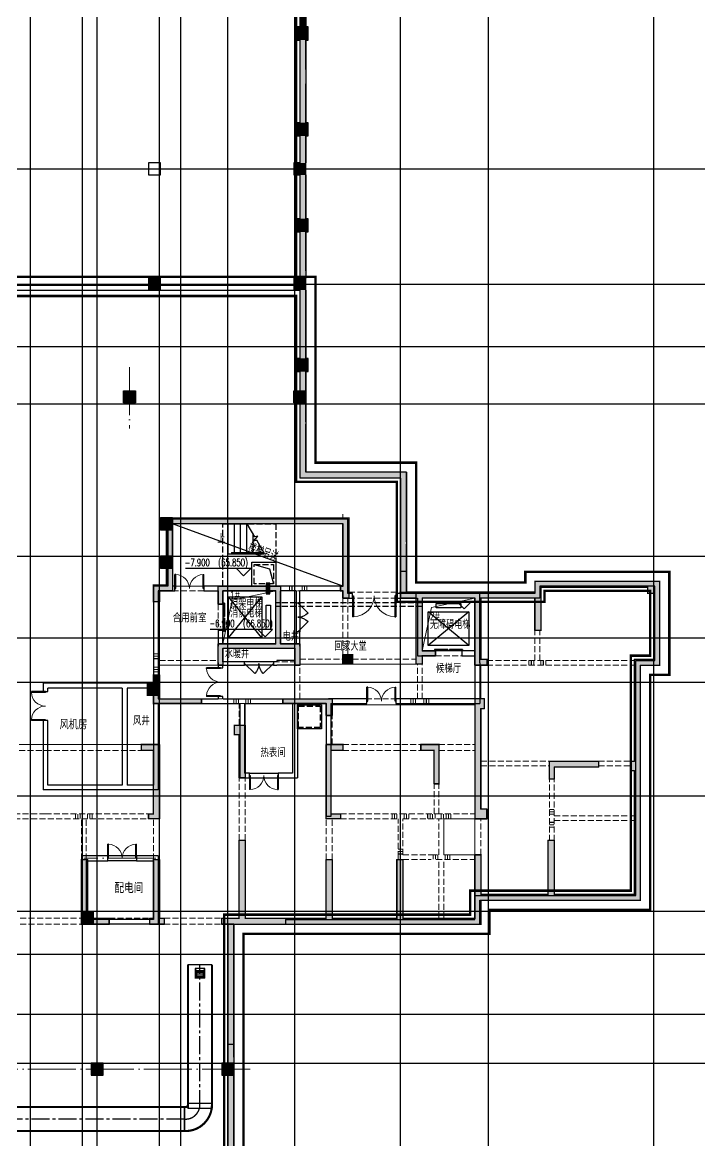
# Model space of a CAD drawing. Extents: x 369444 to 684549, y -549309 to 575337.
# Drawn here: x 587914 to 616137, y 371032 to 417669 of the extents above; entities that cross this region are included whole.
import ezdxf
from ezdxf.enums import TextEntityAlignment as Align

# ---------------------------------------------------------------- set-up
doc = ezdxf.new("R2010")
doc.units = 0
doc.header["$LTSCALE"] = 1000
doc.header["$MEASUREMENT"] = 0
for name, pattern in [('__DASH', [0.35, 0.25, -0.1]), ('CENTER2', [1.125, 0.75, -0.125, 0.125, -0.125]), ('DASH', [0.35, 0.25, -0.1]), ('DOTE', [2.42, 2, -0.2, 0.02, -0.2]), ('线型3', [500, 300, -200])]:
    doc.linetypes.add(name, pattern=pattern)
for name, color, linetype in [('A-WALL-HATCH', 8, 'Continuous'), ('COLUMN', 9, 'Continuous'), ('DIM_ELEV', 3, 'Continuous'), ('DIM_IDEN', 3, 'Continuous'), ('DIM_SYMB', 3, 'Continuous'), ('DOTE', 1, 'Continuous'), ('DUCT-排烟中心线', 5, 'CENTER2'), ('DUCT-排烟法兰', 4, 'Continuous'), ('DUCT-排烟管', 2, 'Continuous'), ('DUCT-排烟管端线', 4, 'Continuous'), ('EVTR', 2, 'Continuous'), ('HS-A-轮廓线-地下室', 3, 'DASH'), ('loutilouti', 7, 'Continuous'), ('PUB_HATCH', 8, 'Continuous'), ('PUB_TEXT', 7, 'Continuous'), ('STAIR', 2, 'Continuous'), ('WALL', 9, 'Continuous'), ('WINDOW', 4, 'Continuous'), ('二期轮廓线', 8, 'DASH'), ('填充', 8, 'Continuous'), ('排水', 61, 'Continuous'), ('标注', 6, 'Continuous'), ('砼墙', 151, 'Continuous'), ('防火分区线', 7, 'Continuous'), ('风管标注', 3, 'Continuous')]:
    doc.layers.add(name, color=color, linetype=linetype)
for name, color, linetype, lineweight in [("DOTE'", 212, 'DOTE', 9), ('柱', 2, 'Continuous', 35), ('梁', 4, 'Continuous', 18), ('梁虚线', 134, '线型3', 18), ('梁集中标注竖向', 2, 'Continuous', 18), ('次梁箍筋', 1, 'Continuous', 40), ('洞口边线', 9, 'Continuous', 18)]:
    doc.layers.add(name, color=color, linetype=linetype, lineweight=lineweight)
doc.styles.add('_TCH_DIM', font='SIMPLEX', dxfattribs={"bigfont": 'GBCBIG'})
doc.styles.add('_TCH_WINDOW', font='SIMPLEX', dxfattribs={"height": 3.5, "bigfont": 'GBCBIG'})
doc.styles.add('HNSJY', font='hnsjy-07.shx', dxfattribs={"width": 0.8, "bigfont": 'hnsjy-hz.shx'})
doc.styles.get("Standard").update_dxf_attribs({"font": 'gbenor.shx', "bigfont": 'gbcbig.shx'})

# ---------------------------------------------------------------- blocks, each defined once
blk = doc.blocks.new('column500')
h = blk.add_hatch(color=0)
h.dxf.hatch_style = 1
h.paths.add_polyline_path([(-216381, -381440), (-215881, -381440), (-215881, -380940), (-216381, -380940)])
at = {"color": 0}
blk.add_lwpolyline([(-216381, -381440), (-215881, -381440), (-215881, -380940), (-216381, -380940)], close=True, dxfattribs=at)
blk = doc.blocks.new('A$C25417B65')
at = {"layer": 'PUB_HATCH'}
blk.add_hatch(color=256, dxfattribs=at).paths.add_polyline_path([(0, 450), (0, 0), (150, 0), (150, 450)])
blk.add_lwpolyline([(0, 450), (0, 0), (150, 0), (150, 450)], close=True, dxfattribs=at)
blk = doc.blocks.new('A$C6FDF2493')
at = {"layer": '填充'}
for points in [[(34625, 22250), (34625, 22500), (34625, 22750), (34125, 22750), (34125, 22250), (34375, 22250)], [(41725, 19900), (41625, 19900), (41625, 19700), (41725, 19700), (41725, 19400), (41975, 19400), (41975, 22750), (34625, 22750), (34625, 22500), (41725, 22500)], [(34375, 21150), (34625, 21150), (34625, 22250), (34375, 22250)], [(34125, 21150), (34625, 21150), (34625, 20650), (34125, 20650)], [(34375, 19950), (33825, 19950), (33825, 19250), (34075, 19250), (34075, 19700), (34625, 19700), (34625, 20650), (34375, 20650)], [(36925, 800), (37175, 800), (37175, 5800), (37650, 5800), (41025, 5800), (44225, 5800), (47475, 5800), (47475, 6800), (50525, 6800), (54125, 6800), (54125, 12600), (54125, 16600), (54925, 16600), (54925, 20100), (49725, 20100), (49725, 19650), (47225, 19650), (45025, 19650), (44375, 19650), (44375, 20518), (44125, 20518), (44125, 19400), (44775, 19400), (44775, 17200), (44775, 16650), (45025, 16650), (45025, 17000), (45575, 17000), (45575, 17200), (45025, 17200), (45025, 19400), (47225, 19400), (47225, 16600), (47725, 16600), (47725, 16850), (47475, 16850), (47475, 19400), (49725, 19400), (49725, 18050), (49975, 18050), (49975, 19400), (49975, 19850), (54425, 19850), (54425, 19600), (54675, 19600), (54675, 16850), (53875, 16850), (53875, 12600), (53725, 12600), (53725, 12200), (53875, 12200), (53875, 7050), (50525, 7050), (50525, 9300), (50275, 9300), (50275, 7050), (47475, 7050), (47475, 8700), (47225, 8700), (47225, 7050), (47225, 6050), (44225, 6050), (44225, 8500), (43975, 8500), (43975, 6050), (41275, 6050), (41275, 8500), (41025, 8500), (41025, 6050), (37650, 6050), (37650, 9300), (37400, 9300), (37400, 6050), (37175, 6050), (36675, 6050), (36675, 5800), (36925, 5800)], [(39925, 17500), (39925, 16600), (39725, 16600), (39725, 17300), (38925, 17300), (36725, 17300), (36725, 16600), (36525, 16600), (36525, 17500), (38925, 17500), (38925, 19700), (36725, 19700), (36725, 19150), (36525, 19150), (36525, 19900), (39125, 19900), (39125, 17500)], [(41725, 16650), (41725, 17050), (42125, 17050), (42125, 16650)], [(41725, 16650), (41725, 17050), (42125, 17050), (42125, 16650)], [(33825, 15850), (34075, 15850), (34075, 16200), (33825, 16200)], [(33575, 15850), (34075, 15850), (34075, 15350), (33575, 15350)], [(35825, 15000), (35825, 15200), (34075, 15200), (34075, 15350), (33825, 15350), (33825, 15000)], [(41275, 15200), (41275, 14500), (41025, 14500), (41025, 15000), (39225, 15000), (39225, 15200)], [(47475, 14800), (47625, 14800), (47625, 15200), (47225, 15200), (47225, 10200), (47725, 10200), (47725, 10600), (47475, 10600)], [(37400, 13700), (37200, 13700), (37200, 14100), (37650, 14100), (37650, 11900), (37400, 11900)], [(33825, 13050), (33325, 13050), (33325, 13300), (34075, 13300), (34075, 10200), (33625, 10200), (33625, 10400), (33825, 10400)], [(41625, 10200), (41025, 10200), (41025, 13300), (41725, 13300), (41725, 13050), (41225, 13050), (41225, 10400), (41625, 10400)], [(45525, 13050), (44975, 13050), (44975, 13300), (45725, 13300), (45725, 11650), (45525, 11650)], [(52375, 12350), (50525, 12350), (50525, 11850), (50325, 11850), (50325, 12600), (52375, 12600)], [(30825, 6300), (31075, 6300), (31075, 8500), (30825, 8500)], [(34275, 5800), (34075, 5800), (33675, 5800), (33675, 6050), (33825, 6050), (33825, 8500), (34075, 8500), (34075, 6050), (34275, 6050)], [(31325, 5800), (31325, 6050), (31325, 6300), (31075, 6300), (30825, 6300), (30825, 5800)], [(31325, 6050), (31325, 5800), (31975, 5800), (31975, 6050)]]:
    blk.add_hatch(color=0, dxfattribs=at).paths.add_polyline_path(points)
at = {"layer": '砼墙', "color": 0}
for p, q in [((44125, 20518), (44375, 20518)), ((36925, 800), (36925, 800)), ((36925, 800), (37175, 800))]:
    blk.add_line(p, q, dxfattribs=at)
for points in [[(34625, 22250), (34625, 22500), (34625, 22750), (34125, 22750), (34125, 22250), (34375, 22250)], [(34125, 21150), (34625, 21150), (34625, 20650), (34125, 20650)], [(39925, 17500), (39925, 16600), (39725, 16600), (39725, 17300), (38925, 17300), (36725, 17300), (36725, 16600), (36525, 16600), (36525, 17500), (38925, 17500), (38925, 19700), (36725, 19700), (36725, 19150), (36525, 19150), (36525, 19900), (39125, 19900), (39125, 17500)], [(41725, 16650), (41725, 17050), (42125, 17050), (42125, 16650)], [(41725, 16650), (41725, 17050), (42125, 17050), (42125, 16650)], [(33575, 15850), (34075, 15850), (34075, 15350), (33575, 15350)], [(41275, 15200), (41275, 14500), (41025, 14500), (41025, 15000), (39225, 15000), (39225, 15200)], [(33825, 13050), (33325, 13050), (33325, 13300), (34075, 13300), (34075, 10200), (33625, 10200), (33625, 10400), (33825, 10400)], [(41625, 10200), (41025, 10200), (41025, 13300), (41725, 13300), (41725, 13050), (41225, 13050), (41225, 10400), (41625, 10400)], [(45525, 13050), (44975, 13050), (44975, 13300), (45725, 13300), (45725, 11650), (45525, 11650)], [(52375, 12350), (50525, 12350), (50525, 11850), (50325, 11850), (50325, 12600), (52375, 12600)], [(34275, 5800), (34075, 5800), (33675, 5800), (33675, 6050), (33825, 6050), (33825, 8500), (34075, 8500), (34075, 6050), (34275, 6050)], [(31325, 5800), (31325, 6050), (31325, 6300), (31075, 6300), (30825, 6300), (30825, 5800)]]:
    blk.add_lwpolyline(points, close=True, dxfattribs=at)
for points in [[(34625, 22750), (41975, 22750), (41975, 19400), (41725, 19400), (41725, 19700), (41625, 19700), (41625, 19900), (41725, 19900), (41725, 22500), (34625, 22500)], [(34375, 21150), (34375, 22250)], [(34625, 21150), (34625, 22250)], [(34625, 20650), (34625, 19700), (34075, 19700), (34075, 19250), (33825, 19250), (33825, 19950), (34375, 19950), (34375, 20650)], [(36925, 800), (36925, 5800), (36675, 5800), (36675, 6050), (37175, 6050), (37400, 6050), (37400, 9300), (37650, 9300), (37650, 6050), (41025, 6050), (41025, 8500), (41275, 8500), (41275, 6050), (43975, 6050), (43975, 8500), (44225, 8500), (44225, 6050), (47225, 6050), (47225, 7050), (47225, 8700), (47475, 8700), (47475, 7050), (50275, 7050), (50275, 9300), (50525, 9300), (50525, 7050), (53875, 7050), (53875, 12200), (53725, 12200), (53725, 12600), (53875, 12600), (53875, 16850), (54675, 16850), (54675, 19600), (54425, 19600), (54425, 19850), (49975, 19850), (49975, 19400), (49975, 18050), (49725, 18050), (49725, 19400), (47475, 19400), (47475, 16850), (47725, 16850), (47725, 16600), (47225, 16600), (47225, 19400), (45025, 19400), (45025, 17200), (45575, 17200), (45575, 17000), (45025, 17000), (45025, 16650), (44775, 16650), (44775, 17200), (44775, 19400), (44125, 19400), (44125, 20518)], [(54125, 12600), (54125, 16600), (54925, 16600), (54925, 20100), (49725, 20100), (49725, 19650), (47225, 19650), (45025, 19650), (44375, 19650), (44375, 20518)], [(33825, 15850), (33825, 16200), (34075, 16200), (34075, 15850)], [(34075, 15350), (34075, 15200), (35825, 15200), (35825, 15000), (33825, 15000), (33825, 15350)], [(47475, 14800), (47625, 14800), (47625, 15200), (47225, 15200), (47225, 10200), (47725, 10200), (47725, 10600), (47475, 10600), (47475, 14800)], [(37400, 13700), (37200, 13700), (37200, 14100), (37650, 14100), (37650, 11900), (37400, 11900), (37400, 13700)], [(37175, 800), (37175, 5800), (37650, 5800), (41025, 5800), (44225, 5800), (47475, 5800), (47475, 6800), (50525, 6800), (54125, 6800), (54125, 12600)], [(30825, 6300), (30825, 8500), (31075, 8500), (31075, 6300)], [(31325, 6050), (31975, 6050), (31975, 5800), (31325, 5800)]]:
    blk.add_lwpolyline(points, dxfattribs=at)
blk = doc.blocks.new('$DORLIB2D$00000127')
at = {"color": 0}
for points in [[(-0.533, 0.795), (-0.533, 0.69)], [(-0.033, 0.795), (-0.533, 0.795)], [(-0.033, 0.69), (-0.533, 0.69)], [(0.5, 0.5), (-0.5, 0.5)], [(-0.033, 0.795), (-0.033, 0.69)], [(0.533, 0.795), (0.033, 0.795)], [(0.033, 0.795), (0.033, 0.69)], [(0.533, 0.69), (0.033, 0.69)], [(0.533, 0.795), (0.533, 0.69)]]:
    blk.add_lwpolyline(points, dxfattribs=at)
blk = doc.blocks.new('$DorLib2D$00000116')
at = {"color": 0}
for p, q in [((-0.5, 0), (-0.146, 0.354)), ((0.5, 0), (0.146, 0.354))]:
    blk.add_line(p, q, dxfattribs=at)
for centre, start, end in [((-0.5, 0), 0, 45), ((0.5, 0), 135, 180)]:
    blk.add_arc(centre, 0.5, start, end, dxfattribs=at)
blk = doc.blocks.new('$DorLib2D$00000002')
for p, q in [((-0.5, 0), (-0.5, 0.4875)), ((-0.475, 0.4875), (-0.5, 0.4875)), ((-0.475, 0), (-0.475, 0.4875)), ((0.475, 0), (0.475, 0.4875)), ((0.475, 0.4875), (0.5, 0.4875)), ((0.5, 0), (0.5, 0.4875)), ((-0.5, 0), (-0.475, 0)), ((0.5, 0), (0.475, 0))]:
    blk.add_line(p, q)
at = {"lineweight": 13}
for centre, start, end in [((-0.4875, 0), 0, 88.53072), ((0.4875, 0), 91.46928, 180)]:
    blk.add_arc(centre, 0.4875, start, end, dxfattribs=at)
blk = doc.blocks.new('N-风管')
at = {"color": 0}
for p, q in [((38489431071.421967, 3905472679.868454, 2600), (38489431119.421967, 3905472590.979565, 2600)), ((38489431471.421967, 3905472679.868454, 2600), (38489431071.421967, 3905472679.868454, 2600)), ((38489431071.421967, 3905472679.868454, 2600), (38489431071.421967, 3905472279.868454, 2600)), ((38489431071.421967, 3905472279.868454, 2600), (38489431119.421967, 3905472368.757342, 2600)), ((38489431431.421967, 3905472516.90549, 2600), (38489431119.421967, 3905472516.90549, 2600)), ((38489431431.421967, 3905472442.831417, 2600), (38489431119.421967, 3905472442.831417, 2600)), ((38489431431.421967, 3905472590.979565, 2600), (38489431471.421967, 3905472679.868454, 2600)), ((38489431471.421967, 3905472279.868454, 2600), (38489431431.421967, 3905472368.757342, 2600)), ((38489431471.421967, 3905472279.868454, 2600), (38489431471.421967, 3905472679.868454, 2600))]:
    blk.add_line(p, q, dxfattribs=at)
at = {"color": 0, "lineweight": 40}
for p, q in [((38489431119.421967, 3905472590.979565, 2600), (38489431119.421967, 3905472368.757342, 2600)), ((38489431119.421967, 3905472590.979565, 2600), (38489431431.421967, 3905472590.979565, 2600)), ((38489431119.421967, 3905472368.757342, 2600), (38489431431.421967, 3905472368.757342, 2600)), ((38489431431.421967, 3905472368.757342, 2600), (38489431431.421967, 3905472590.979565, 2600))]:
    blk.add_line(p, q, dxfattribs=at)
at = {"color": 0, "linetype": 'Continuous'}
blk.add_line((38489431471.421967, 3905472279.868454, 2600), (38489431071.421967, 3905472279.868454, 2600), dxfattribs=at)
at = {"layer": 'DUCT-排烟中心线', "color": 0}
for p, q in [((38489431271.421967, 3905466855.568453), (38489431271.421967, 3905472842.5)), ((38489431271.421967, 3905467005.368454), (38489431271.421967, 3905467055.368454)), ((38489430621.22197, 3905466405.368454), (38489415894.360069, 3905466405.368454)), ((38489430621.421967, 3905466405.368454), (38489430671.421967, 3905466405.368454))]:
    blk.add_line(p, q, dxfattribs=at)
blk.add_arc((38489430671.421967, 3905467005.368454), 600, 270, 359.9999999545, dxfattribs=at)
at = {"layer": 'DUCT-排烟法兰', "color": 0}
for p, q in [((38489430621.321968, 3905466935.368454), (38489430621.321968, 3905465875.368454)), ((38489431801.421967, 3905467055.468453), (38489430741.421967, 3905467055.468453))]:
    blk.add_line(p, q, dxfattribs=at)
at = {"layer": 'DUCT-排烟管', "color": 0, "const_width": 90}
for points in [[(38489430771.421967, 3905472842.5), (38489430771.421967, 3905466855.568453)], [(38489431771.421967, 3905466855.568453), (38489431771.421967, 3905472842.5)], [(38489430621.22197, 3905466905.368454), (38489415894.360069, 3905466905.368454)], [(38489430671.421967, 3905466905.368454), (38489430621.421967, 3905466905.368454)], [(38489430771.421967, 3905467055.368454), (38489430771.421967, 3905467005.368454)], [(38489431771.421967, 3905467005.368454), (38489431771.421967, 3905467055.368454)], [(38489415894.360069, 3905465905.368454), (38489430621.22197, 3905465905.368454)], [(38489430621.421967, 3905465905.368454), (38489430671.421967, 3905465905.368454)]]:
    blk.add_lwpolyline(points, dxfattribs=at)
for points in [[(38489430671.421967, 3905465905.368454, 0.4142135622), (38489431771.421967, 3905467005.368454)], [(38489430671.421967, 3905466905.368454, 0.4142135624), (38489430771.421967, 3905467005.368454)]]:
    blk.add_lwpolyline(points, format="xyb", dxfattribs=at)
at = {"layer": 'DUCT-排烟管端线', "color": 0}
for p, q in [((38489431771.421967, 3905472842.5), (38489430771.421967, 3905472842.5)), ((38489430621.22197, 3905465905.368454), (38489430621.22197, 3905466905.368454)), ((38489430621.421967, 3905465905.368454), (38489430621.421967, 3905466905.368454)), ((38489431771.421967, 3905467055.368454), (38489430771.421967, 3905467055.368454)), ((38489430771.421967, 3905466855.568453), (38489431771.421967, 3905466855.568453))]:
    blk.add_line(p, q, dxfattribs=at)
blk = doc.blocks.new('25-l')
at = {"layer": 'loutilouti', "color": 0, "linetype": 'ByBlock'}
blk.add_line((615976, 229571), (608876, 232171), dxfattribs=at)
at = {"layer": '柱', "color": 0, "ltscale": 1, "const_width": 50}
blk.add_lwpolyline([(615976, 226321), (615976, 226721), (616376, 226721), (616376, 226321)], close=True, dxfattribs=at)
at = {"layer": '梁', "color": 0, "lineweight": 18}
for p, q in [((615976, 232421), (615976, 232571)), ((608876, 229571), (610116, 229571)), ((610116, 229571), (610776, 229571)), ((613376, 229571), (614736, 229571)), ((614736, 229571), (615976, 229571)), ((608076, 226371), (608076, 228921)), ((610976, 227171), (610976, 228821)), ((619826, 226871), (621476, 226871)), ((608076, 225871), (608076, 226371)), ((608326, 226271), (610776, 226271)), ((614176, 226321), (615976, 226321)), ((616376, 226321), (619026, 226321)), ((621726, 224871), (621726, 226271)), ((608076, 222971), (608076, 224671)), ((609976, 224671), (613576, 224671)), ((611901, 223771), (611901, 224671)), ((615526, 224621), (619176, 224621)), ((619176, 224621), (621476, 224621)), ((615276, 222971), (615276, 224171)), ((602476, 222971), (607576, 222971)), ((620176, 219871), (621476, 219871)), ((620176, 218371), (620176, 219871)), ((621476, 218371), (621476, 219871)), ((620176, 218371), (621476, 218371))]:
    blk.add_line(p, q, dxfattribs=at)
at = {"layer": '梁虚线', "color": 0, "linetype": '__DASH', "lineweight": 18, "ltscale": 1}
for p, q in [((608876, 229371), (610116, 229371)), ((610116, 229371), (610776, 229371)), ((613376, 229371), (614736, 229371)), ((614026, 227171), (614026, 229371)), ((614176, 227171), (614176, 229371)), ((614736, 229371), (615976, 229371)), ((615976, 226721), (615976, 229071)), ((616176, 226721), (616176, 229071)), ((616226, 229321), (618376, 229321)), ((616226, 229071), (618376, 229071)), ((608326, 226371), (608326, 228921)), ((610776, 227171), (610776, 228821)), ((623976, 226471), (623976, 227721)), ((624176, 226471), (624176, 227721)), ((619826, 226671), (621476, 226671)), ((608326, 226471), (610776, 226471)), ((608326, 225871), (608326, 226371)), ((610976, 226421), (613976, 226421)), ((610976, 226271), (613976, 226271)), ((613976, 224871), (613976, 226271)), ((614176, 226521), (615976, 226521)), ((614176, 224871), (614176, 226271)), ((616376, 226521), (619026, 226521)), ((619076, 224871), (619076, 226321)), ((619276, 224871), (619276, 226321)), ((621476, 224871), (621476, 226271)), ((621976, 226471), (628126, 226471)), ((621976, 226271), (628126, 226271)), ((609976, 224871), (613576, 224871)), ((615526, 224871), (619176, 224871)), ((619176, 224871), (621476, 224871)), ((608326, 222971), (608326, 224671)), ((611651, 223771), (611651, 224671)), ((615526, 222971), (615526, 224171)), ((615976, 222971), (619226, 222971)), ((619976, 222971), (621476, 222971)), ((602476, 222721), (603576, 222721)), ((603576, 222721), (607576, 222721)), ((615976, 222721), (619226, 222721)), ((619976, 222721), (621476, 222721)), ((621726, 222271), (624576, 222271)), ((621726, 222071), (624576, 222071)), ((626626, 222271), (627976, 222271)), ((626626, 222071), (627976, 222071)), ((611651, 218971), (611651, 221671)), ((611901, 218971), (611901, 221671)), ((619776, 220071), (619776, 221321)), ((619976, 220071), (619976, 221321)), ((624576, 218946), (624576, 221521)), ((624776, 218946), (624776, 221521)), ((602276, 220071), (603576, 220071)), ((602276, 219871), (607876, 219871)), ((603576, 220071), (607876, 220071)), ((605076, 218171), (605076, 219871)), ((605276, 218171), (605276, 219871)), ((608076, 218171), (608076, 219871)), ((608326, 218171), (608326, 219871)), ((615276, 218171), (615276, 219871)), ((615526, 218171), (615526, 219871)), ((615876, 220071), (618376, 220071)), ((615876, 219871), (618276, 219871)), ((618276, 218271), (618276, 219871)), ((618376, 220071), (619876, 220071)), ((618476, 219871), (620176, 219871)), ((618476, 218371), (618476, 219871)), ((619876, 220071), (621476, 220071)), ((619976, 218371), (619976, 219871)), ((621726, 218371), (621726, 219871)), ((624776, 219991), (628126, 219991)), ((624776, 219791), (628126, 219791)), ((618276, 218171), (618276, 218271)), ((618476, 218371), (619856, 218371)), ((619656, 218371), (619976, 218371)), ((618476, 218171), (619656, 218171)), ((619856, 218171), (621476, 218171)), ((619976, 215721), (619976, 218171)), ((620176, 215721), (620176, 218171)), ((602526, 215721), (605076, 215721)), ((602526, 215471), (605076, 215471)), ((606226, 215721), (607926, 215721)), ((606226, 215471), (607926, 215471)), ((608526, 215721), (610926, 215721)), ((608526, 215471), (610926, 215471))]:
    blk.add_line(p, q, dxfattribs=at)
at = {"layer": '次梁箍筋', "color": 0, "linetype": 'Continuous'}
for points in [[(613751, 229571, 44.9, 44.9, 0), (613751, 229371, 0, 0, 0)], [(613851, 229571, 44.9, 44.9, 0), (613851, 229371, 0, 0, 0)], [(613951, 229571, 44.9, 44.9, 0), (613951, 229371, 0, 0, 0)], [(614275, 229571, 44.9, 44.9, 0), (614275, 229371, 0, 0, 0)], [(614375, 229571, 44.9, 44.9, 0), (614375, 229371, 0, 0, 0)], [(614475, 229571, 44.9, 44.9, 0), (614475, 229371, 0, 0, 0)], [(608076, 226746, 44.9, 44.9, 0), (608326, 226746, 0, 0, 0)], [(608076, 226646, 44.9, 44.9, 0), (608326, 226646, 0, 0, 0)], [(608076, 226546, 44.9, 44.9, 0), (608326, 226546, 0, 0, 0)], [(608076, 226196, 44.9, 44.9, 0), (608326, 226196, 0, 0, 0)], [(623726, 226471, 44.9, 44.9, 0), (623726, 226271, 0, 0, 0)], [(623826, 226471, 44.9, 44.9, 0), (623826, 226271, 0, 0, 0)], [(623926, 226471, 44.9, 44.9, 0), (623926, 226271, 0, 0, 0)], [(624226, 226471, 44.9, 44.9, 0), (624226, 226271, 0, 0, 0)], [(624326, 226471, 44.9, 44.9, 0), (624326, 226271, 0, 0, 0)], [(624426, 226471, 44.9, 44.9, 0), (624426, 226271, 0, 0, 0)], [(608076, 226096, 44.9, 44.9, 0), (608326, 226096, 0, 0, 0)], [(608076, 225996, 44.9, 44.9, 0), (608326, 225996, 0, 0, 0)], [(611426, 224871, 44.9, 44.9, 0), (611426, 224671, 0, 0, 0)], [(611526, 224871, 44.9, 44.9, 0), (611526, 224671, 0, 0, 0)], [(611626, 224871, 44.9, 44.9, 0), (611626, 224671, 0, 0, 0)], [(611926, 224871, 44.9, 44.9, 0), (611926, 224671, 0, 0, 0)], [(612026, 224871, 44.9, 44.9, 0), (612026, 224671, 0, 0, 0)], [(612126, 224871, 44.9, 44.9, 0), (612126, 224671, 0, 0, 0)], [(618801, 224871, 44.9, 44.9, 0), (618801, 224621, 0, 0, 0)], [(618901, 224871, 44.9, 44.9, 0), (618901, 224621, 0, 0, 0)], [(619001, 224871, 44.9, 44.9, 0), (619001, 224621, 0, 0, 0)], [(619351, 224871, 44.9, 44.9, 0), (619351, 224621, 0, 0, 0)], [(619451, 224871, 44.9, 44.9, 0), (619451, 224621, 0, 0, 0)], [(619551, 224871, 44.9, 44.9, 0), (619551, 224621, 0, 0, 0)], [(624776, 220259, 44.9, 44.9, 0), (624576, 220259, 0, 0, 0)], [(624776, 220159, 44.9, 44.9, 0), (624576, 220159, 0, 0, 0)], [(604826, 220071, 44.9, 44.9, 0), (604826, 219871, 0, 0, 0)], [(604926, 220071, 44.9, 44.9, 0), (604926, 219871, 0, 0, 0)], [(605026, 220071, 44.9, 44.9, 0), (605026, 219871, 0, 0, 0)], [(605326, 220071, 44.9, 44.9, 0), (605326, 219871, 0, 0, 0)], [(605426, 220071, 44.9, 44.9, 0), (605426, 219871, 0, 0, 0)], [(605526, 220071, 44.9, 44.9, 0), (605526, 219871, 0, 0, 0)], [(618026, 220071, 44.9, 44.9, 0), (618026, 219871, 0, 0, 0)], [(618126, 220071, 44.9, 44.9, 0), (618126, 219871, 0, 0, 0)], [(618226, 220071, 44.9, 44.9, 0), (618226, 219871, 0, 0, 0)], [(618526, 220071, 44.9, 44.9, 0), (618526, 219871, 0, 0, 0)], [(618626, 220071, 44.9, 44.9, 0), (618626, 219871, 0, 0, 0)], [(618726, 220071, 44.9, 44.9, 0), (618726, 219871, 0, 0, 0)], [(619507, 220071, 44.9, 44.9, 0), (619507, 219871, 0, 0, 0)], [(619607, 220071, 44.9, 44.9, 0), (619607, 219871, 0, 0, 0)], [(619707, 220071, 44.9, 44.9, 0), (619707, 219871, 0, 0, 0)], [(619815, 220071, 44.9, 44.9, 0), (619815, 219871, 0, 0, 0)], [(620066, 220071, 44.9, 44.9, 0), (620066, 219871, 0, 0, 0)], [(620166, 220071, 44.9, 44.9, 0), (620166, 219871, 0, 0, 0)], [(620274, 220071, 44.9, 44.9, 0), (620274, 219871, 0, 0, 0)], [(620374, 220071, 44.9, 44.9, 0), (620374, 219871, 0, 0, 0)], [(620474, 220071, 44.9, 44.9, 0), (620474, 219871, 0, 0, 0)], [(624776, 220059, 44.9, 44.9, 0), (624576, 220059, 0, 0, 0)], [(624776, 219721, 44.9, 44.9, 0), (624576, 219721, 0, 0, 0)], [(624776, 219621, 44.9, 44.9, 0), (624576, 219621, 0, 0, 0)], [(624776, 219521, 44.9, 44.9, 0), (624576, 219521, 0, 0, 0)], [(618476, 218601, 44.9, 44.9, 0), (618276, 218601, 0, 0, 0)], [(618476, 218501, 44.9, 44.9, 0), (618276, 218501, 0, 0, 0)], [(618476, 218401, 44.9, 44.9, 0), (618276, 218401, 0, 0, 0)], [(619731, 218371, 44.9, 44.9, 0), (619731, 218171, 0, 0, 0)], [(619831, 218371, 44.9, 44.9, 0), (619831, 218171, 0, 0, 0)], [(619931, 218371, 44.9, 44.9, 0), (619931, 218171, 0, 0, 0)], [(620231, 218371, 44.9, 44.9, 0), (620231, 218171, 0, 0, 0)], [(620331, 218371, 44.9, 44.9, 0), (620331, 218171, 0, 0, 0)], [(620431, 218371, 44.9, 44.9, 0), (620431, 218171, 0, 0, 0)]]:
    blk.add_lwpolyline(points, format="xyseb", dxfattribs=at)
at = {"layer": '洞口边线', "color": 0, "ltscale": 1}
for points in [[(613176, 229371), (610976, 229371), (610976, 227171), (611365, 228982), (613176, 229371)], [(621476, 229071), (619276, 229071), (619276, 226871), (619665, 228682), (621476, 229071)]]:
    blk.add_lwpolyline(points, close=True, dxfattribs=at)
at = {"layer": '砼墙', "color": 0, "const_width": 50}
for points in [[(608876, 231921), (608876, 232171), (608876, 232421), (608376, 232421), (608376, 231921), (608626, 231921)], [(608376, 230821), (608876, 230821), (608876, 230321), (608376, 230321)], [(614176, 227171), (614176, 226271), (613976, 226271), (613976, 226971), (613176, 226971), (610976, 226971), (610976, 226271), (610776, 226271), (610776, 227171), (613176, 227171), (613176, 229371), (610976, 229371), (610976, 228821), (610776, 228821), (610776, 229571), (613376, 229571), (613376, 227171)], [(607826, 225521), (608326, 225521), (608326, 225021), (607826, 225021)], [(615526, 224871), (615526, 224171), (615276, 224171), (615276, 224671), (613476, 224671), (613476, 224871)], [(608076, 222721), (607576, 222721), (607576, 222971), (608326, 222971), (608326, 219871), (607876, 219871), (607876, 220071), (608076, 220071)], [(615876, 219871), (615276, 219871), (615276, 222971), (615976, 222971), (615976, 222721), (615476, 222721), (615476, 220071), (615876, 220071)], [(619776, 222721), (619226, 222721), (619226, 222971), (619976, 222971), (619976, 221321), (619776, 221321)], [(626626, 222021), (624776, 222021), (624776, 221521), (624576, 221521), (624576, 222271), (626626, 222271)], [(608526, 215471), (608326, 215471), (607926, 215471), (607926, 215721), (608076, 215721), (608076, 218171), (608326, 218171), (608326, 215721), (608526, 215721)], [(605576, 215471), (605576, 215721), (605576, 215971), (605326, 215971), (605076, 215971), (605076, 215471)]]:
    blk.add_lwpolyline(points, close=True, dxfattribs=at)
for points in [[(608876, 232421), (616226, 232421), (616226, 229071), (615976, 229071), (615976, 229371), (615876, 229371), (615876, 229571), (615976, 229571), (615976, 232171), (608876, 232171)], [(608626, 230821), (608626, 231921)], [(608876, 230821), (608876, 231921)], [(608876, 230321), (608876, 229371), (608326, 229371), (608326, 228921), (608076, 228921), (608076, 229621), (608626, 229621), (608626, 230321)], [(628376, 221871), (628376, 216471), (624776, 216471), (621726, 216471), (621726, 215471), (618476, 215471), (615276, 215471), (611901, 215471), (610926, 215471), (610926, 215721), (611426, 215721), (611651, 215721), (611651, 218971), (611901, 218971), (611901, 215721), (615276, 215721), (615276, 218171), (615526, 218171), (615526, 215721), (618226, 215721), (618226, 218171), (618476, 218171), (618476, 215721), (621476, 215721), (621476, 216721), (621476, 218371), (621726, 218371), (621726, 216721), (624526, 216721), (624526, 218971), (624776, 218971), (624776, 216721), (628126, 216721), (628126, 221871), (627976, 221871), (627976, 222271), (628126, 222271), (628126, 226521), (628926, 226521), (628926, 229271), (628676, 229271), (628676, 229521), (624226, 229521), (624226, 229071), (624226, 227721), (623976, 227721), (623976, 229071), (621726, 229071), (621726, 226521), (621976, 226521), (621976, 226271), (621476, 226271), (621476, 229071), (619276, 229071), (619276, 226871), (619826, 226871), (619826, 226671), (619276, 226671), (619276, 226321), (619026, 226321), (619026, 226871), (619026, 229071), (618376, 229071), (618376, 229321), (619276, 229321), (621476, 229321), (623976, 229321), (623976, 229771), (629176, 229771), (629176, 226271), (628376, 226271), (628376, 222271)], [(608076, 225521), (608076, 225871), (608326, 225871), (608326, 225521)], [(608326, 225021), (608326, 224871), (610076, 224871), (610076, 224671), (608076, 224671), (608076, 225021)], [(621726, 224471), (621876, 224471), (621876, 224871), (621476, 224871), (621476, 219871), (621976, 219871), (621976, 220271), (621726, 220271), (621726, 224471)], [(611651, 223371), (611451, 223371), (611451, 223771), (611901, 223771), (611901, 221571), (611651, 221571), (611651, 223371)], [(628376, 221871), (628376, 222271)], [(605076, 215971), (605076, 218171), (605326, 218171), (605326, 215971)], [(605576, 215721), (606226, 215721), (606226, 215471), (605576, 215471)]]:
    blk.add_lwpolyline(points, dxfattribs=at)
at = {"layer": 'loutilouti', "color": 0, "style": 'HNSJY', "width": 0.7}
blk.add_text('楼梯另详', height=350, rotation=339.8874, dxfattribs=at).set_placement((612659, 231017, 0), align=Align.MIDDLE)

msp = doc.modelspace()

# ---------------------------------------------------------------- hatches: boundary and pattern name
at = {"layer": 'A-WALL-HATCH'}
for points in [[(599274.5, 416932), (599824.5, 416932), (599824.5, 417482), (599274.5, 417482)], [(599274.5, 412932), (599824.5, 412932), (599824.5, 413482), (599274.5, 413482)], [(599224.7, 411306.8), (599724.7, 411306.8), (599724.7, 411806.8), (599224.7, 411806.8)], [(599274.4, 408932), (599824.4, 408932), (599824.4, 409482), (599274.4, 409482)], [(593174.7, 406506.8), (593674.7, 406506.8), (593674.7, 407006.8), (593174.7, 407006.8)], [(599224.7, 406506.8), (599724.7, 406506.8), (599724.7, 407006.8), (599224.7, 407006.8)], [(599268.9, 403107), (599818.9, 403107), (599818.9, 403657), (599268.9, 403657)]]:
    msp.add_hatch(color=256, dxfattribs=at).paths.add_polyline_path(points)
at = {"layer": 'PUB_HATCH', "linetype": 'ByBlock'}
for points in [[(599474.4, 417482), (599724.4, 417482), (599724.4, 417906.8), (599474.4, 417906.8)], [(599474.4, 413482), (599724.4, 413482), (599724.4, 416932), (599474.4, 416932)], [(599474.4, 411806.8), (599724.4, 411806.8), (599724.4, 412932), (599474.4, 412932)], [(599474.4, 409482), (599724.4, 409482), (599724.4, 411306.8), (599474.4, 411306.8)], [(599474.4, 407006.8), (599724.4, 407006.8), (599724.4, 408932), (599474.4, 408932)], [(599474.4, 403657), (599724.4, 403657), (599724.4, 406506.8), (599474.4, 406506.8)], [(599724.4, 403107), (599474.4, 403107), (599474.4, 398657), (599724.4, 398907)], [(603674.5, 398657), (603924.5, 398907), (599724.4, 398907), (599474.4, 398657)], [(603924.5, 398907), (603674.5, 398657), (603674.5, 393657), (603924.5, 393907)], [(604324.5, 393907), (603924.5, 393907), (603674.5, 393657), (604324.5, 393657)], [(596474.5, 380057), (596474.5, 353157), (596724.5, 353157), (596724.5, 380057)]]:
    msp.add_hatch(color=256, dxfattribs=at).paths.add_polyline_path(points)
at = {"layer": 'PUB_HATCH'}
for points in [[(614274.5, 394157), (614474.5, 394357), (609274.5, 394357), (609474.5, 394157)], [(609474.5, 394157), (609274.5, 394357), (609274.5, 393857), (609474.5, 393657)], [(614274.5, 391057), (614474.5, 390857), (614474.5, 394357), (614274.5, 394157)], [(609474.5, 393657), (609274.5, 393857), (606974.5, 393857), (606974.5, 393657)], [(613474.5, 381257), (613674.5, 381057), (613674.5, 390857), (613474.5, 391057)], [(613474.5, 391057), (613674.5, 390857), (614474.5, 390857), (614274.5, 391057)], [(606774.5, 380257), (606974.5, 380057), (606974.5, 381057), (606774.5, 381257)], [(606774.5, 381257), (606974.5, 381057), (613674.5, 381057), (613474.5, 381257)], [(598874.5, 380057), (606974.5, 380057), (606774.5, 380257), (598874.5, 380257)]]:
    msp.add_hatch(color=256, dxfattribs=at).paths.add_polyline_path(points)

# ---------------------------------------------------------------- linework, layer by layer
for points in [[(597474.5, 394157), (597474.5, 395157), (598474.5, 395157), (598474.5, 394157)], [(600374.5, 389207), (600374.5, 388207), (599374.5, 388207), (599374.5, 389207)]]:
    msp.add_lwpolyline(points, close=True)
at = {"layer": 'COLUMN', "color": 8}
for p, q in [((599474.4, 417482), (599274.5, 417482)), ((599274.5, 417482), (599274.5, 416932)), ((599824.5, 417482), (599724.4, 417482)), ((599824.5, 416932), (599824.5, 417482)), ((599274.5, 416932), (599474.4, 416932)), ((599724.4, 416932), (599824.5, 416932)), ((599474.4, 413482), (599274.5, 413482)), ((599274.5, 413482), (599274.5, 412932)), ((599824.5, 413482), (599724.4, 413482)), ((599824.5, 412932), (599824.5, 413482)), ((599274.5, 412932), (599474.4, 412932)), ((599724.4, 412932), (599824.5, 412932)), ((593674.7, 411806.8), (593174.7, 411806.8)), ((593174.7, 411806.8), (593174.7, 411306.8)), ((593674.7, 411306.8), (593674.7, 411806.8)), ((599474.4, 411806.8), (599224.7, 411806.8)), ((599224.7, 411806.8), (599224.7, 411306.8)), ((599724.7, 411806.8), (599724.4, 411806.8)), ((599724.7, 411306.8), (599724.7, 411806.8)), ((593174.7, 411306.8), (593674.7, 411306.8)), ((599224.7, 411306.8), (599474.4, 411306.8)), ((599724.4, 411306.8), (599724.7, 411306.8)), ((599474.4, 409482), (599274.4, 409482)), ((599274.4, 409482), (599274.4, 408932)), ((599824.4, 409482), (599724.4, 409482)), ((599824.4, 408932), (599824.4, 409482)), ((599274.4, 408932), (599474.4, 408932)), ((599724.4, 408932), (599824.4, 408932)), ((593674.7, 407006.8), (593174.7, 407006.8)), ((593174.7, 407006.8), (593174.7, 406506.8)), ((593674.7, 406506.8), (593674.7, 407006.8)), ((599474.4, 407006.8), (599224.7, 407006.8)), ((599224.7, 407006.8), (599224.7, 406506.8)), ((599724.7, 407006.8), (599724.4, 407006.8)), ((599724.7, 406506.8), (599724.7, 407006.8)), ((593174.7, 406506.8), (593674.7, 406506.8)), ((599224.7, 406506.8), (599474.4, 406506.8)), ((599724.4, 406506.8), (599724.7, 406506.8)), ((599474.4, 403657), (599268.9, 403657)), ((599268.9, 403657), (599268.9, 403107)), ((599818.9, 403657), (599724.4, 403657)), ((599818.9, 403107), (599818.9, 403657)), ((599268.9, 403107), (599474.4, 403107)), ((599724.4, 403107), (599818.9, 403107))]:
    msp.add_line(p, q, dxfattribs=at)
at = {"layer": 'DIM_ELEV'}
for p, q in [((597436, 394889), (594710.8, 394889)), ((597136, 394589), (596836, 394889)), ((597136, 394589), (597436, 394889)), ((606324.7, 393212.3), (606024.7, 393512.3)), ((606024.7, 393512.3), (606624.7, 393512.3)), ((606324.7, 393212.3), (606624.7, 393512.3)), ((598332, 392347.3), (595743.7, 392347.3)), ((598032, 392047.3), (597732, 392347.3)), ((598032, 392047.3), (598332, 392347.3))]:
    msp.add_line(p, q, dxfattribs=at)
at = {"layer": 'DIM_IDEN'}
for centre in [(596274.5, 396352.5), (597955.7, 394954.1)]:
    msp.add_circle(centre, 0, dxfattribs=at)
at = {"layer": 'DIM_SYMB'}
msp.add_lwpolyline([(596344.5, 396132, 0, 0, 0), (597218.3, 396132, 80, 0, 0), (597518.3, 396132, 0, 0, 0)], format="xyseb", dxfattribs=at)
at = {"layer": 'DOTE', "color": 8}
for p, q in [((588254.5, 261807), (588254.5, 476704.8)), ((590424.5, 59364.2), (590424.5, 476704.8)), ((591024.5, 261807), (591024.5, 476704.8)), ((593624.5, 261807), (593624.5, 476704.8)), ((594524.5, 261807), (594524.5, 476704.8)), ((596474.5, 261807), (596474.5, 476704.8)), ((599274.5, 59364.2), (599274.5, 476704.8)), ((603674.5, 261807), (603674.5, 476704.8)), ((607344.5, 59364.2), (607344.5, 476704.8)), ((614224.5, 59364.2), (614224.5, 476704.8))]:
    msp.add_line(p, q, dxfattribs=at)
at = {"layer": 'DOTE', "color": 8, "lineweight": -2}
for p, q in [((377844.4, 411557), (624570.9, 411557)), ((377844.4, 406757), (624570.9, 406757)), ((377844.4, 404157), (624570.9, 404157)), ((377844.4, 401757), (624570.9, 401757)), ((377844.4, 395407), (624570.9, 395407)), ((377844.4, 392007), (624570.9, 392007)), ((377844.4, 390157), (624570.9, 390157)), ((377844.4, 385407), (624570.9, 385407)), ((377844.4, 380607), (624570.9, 380607)), ((377844.4, 378807), (624570.9, 378807)), ((377844.4, 376307), (624570.9, 376307)), ((377844.4, 374257), (624570.9, 374257))]:
    msp.add_line(p, q, dxfattribs=at)
at = {"layer": "DOTE'"}
for points in [[(592374.5, 403290.3), (592374.5, 400733.5)], [(593474.5, 382807), (590474.5, 382807)], [(597402.3, 374007), (558822.2, 374007)]]:
    msp.add_lwpolyline(points, dxfattribs=at)
at = {"layer": 'EVTR'}
for p, q in [((596499.5, 392007), (596499.5, 393707)), ((596499.5, 393707), (597899.5, 393707)), ((597899.5, 392007), (596499.5, 393707)), ((596499.5, 392007), (597899.5, 393707)), ((597899.5, 393707), (597899.5, 392007)), ((598074.5, 392347), (598074.5, 393367)), ((598074.5, 393367), (598249.5, 393367)), ((598249.5, 393367), (598249.5, 392347)), ((605164.5, 393257), (605164.5, 393432)), ((605164.5, 393432), (606184.5, 393432)), ((606184.5, 393257), (605164.5, 393257)), ((606184.5, 393432), (606184.5, 393257)), ((604824.5, 391682), (604824.5, 393082)), ((604824.5, 393082), (606524.5, 393082)), ((606524.5, 393082), (604824.5, 391682)), ((606524.5, 391682), (604824.5, 393082)), ((606524.5, 393082), (606524.5, 391682)), ((598249.5, 392347), (598074.5, 392347)), ((597899.5, 392007), (596499.5, 392007)), ((606524.5, 391682), (604824.5, 391682))]:
    msp.add_line(p, q, dxfattribs=at)
at = {"layer": 'HS-A-轮廓线-地下室', "lineweight": -2, "ltscale": 8}
msp.add_lwpolyline([(596724.5, 340907), (596724.5, 380057), (606974.5, 380057), (606974.5, 381057), (613674.5, 381057), (613674.5, 390857), (614474.5, 390857), (614474.5, 394357), (609274.5, 394357), (609274.5, 393907), (603924.5, 393907), (603924.5, 398907), (599724.4, 398907), (599724.4, 433307), (599574.5, 433307), (599574.5, 442606.9), (605524.5, 442606.9), (605524.5, 442606.9), (605524.5, 460257), (603774.5, 460256.9), (603774.5, 460257)], dxfattribs=at)
at = {"layer": 'STAIR'}
for p, q in [((596474.5, 396757), (597287.5, 396757)), ((596474.5, 396757), (596474.5, 395507)), ((596734.5, 396757), (596734.5, 395567)), ((596994.5, 396757), (596994.5, 395567)), ((597254.5, 396757), (597254.5, 395567)), ((597603.4, 396209.8), (597287.5, 396757)), ((597514.5, 396363.8), (597514.5, 395567)), ((597552.9, 396036.5), (597725.8, 396242.6)), ((597683.3, 396071.4), (597552.9, 396036.5)), ((597725.8, 396242.6), (597603.4, 396209.8)), ((598009.2, 395507), (597683.3, 396071.4)), ((596474.5, 395507), (596634.5, 395507)), ((596634.5, 395567), (597974.5, 395567)), ((596634.5, 395567), (596634.5, 395507)), ((596634.5, 395507), (598009.2, 395507)), ((596634.5, 395507), (598009.2, 395507)), ((597774.5, 395913.5), (597774.5, 395567))]:
    msp.add_line(p, q, dxfattribs=at)
at = {"layer": 'WALL', "linetype": 'ByBlock'}
for p, q in [((599474.4, 417906.8), (599474.4, 417482)), ((599724.4, 417906.8), (599724.4, 417482)), ((599474.4, 416932), (599474.4, 413482)), ((599724.4, 416932), (599724.4, 413482)), ((599474.4, 412932), (599474.4, 411806.8)), ((599724.4, 412932), (599724.4, 411806.8)), ((599474.4, 411306.8), (599474.4, 409482)), ((599724.4, 411306.8), (599724.4, 409482)), ((599474.4, 408932), (599474.4, 407006.8)), ((599724.4, 408932), (599724.4, 407006.8)), ((599474.4, 406506.8), (599474.4, 403657)), ((599724.4, 406506.8), (599724.4, 403657)), ((599474.4, 403107), (599474.4, 398657)), ((599724.4, 403107), (599724.4, 398907)), ((603924.5, 398907), (599724.4, 398907)), ((603924.5, 398907), (603924.5, 393907)), ((603674.5, 398657), (599474.4, 398657)), ((603674.5, 398657), (603674.5, 393657)), ((604324.5, 393657), (603674.5, 393657)), ((604324.5, 393907), (603924.5, 393907)), ((604324.5, 393657), (604324.5, 393907)), ((596474.5, 380057), (596474.5, 353157)), ((596724.5, 380057), (596474.5, 380057)), ((596724.5, 380057), (596724.5, 353157))]:
    msp.add_line(p, q, dxfattribs=at)
at = {"layer": 'WALL'}
for p, q in [((585874.7, 406707), (593174.7, 406707)), ((593674.7, 406707), (599224.7, 406707)), ((585874.7, 406507), (593174.7, 406507)), ((593674.7, 406507), (599224.7, 406507)), ((601474.5, 396957), (593974.5, 396957)), ((593974.5, 396957), (593974.5, 394157)), ((601474.5, 394057), (601474.5, 396957)), ((601274.5, 396757), (594174.5, 396757)), ((594174.5, 396757), (594174.5, 394157)), ((601274.5, 394157), (601274.5, 396757)), ((593974.5, 394157), (593374.5, 394157)), ((593374.5, 394157), (593374.5, 390107)), ((594274.5, 394157), (594174.5, 394157)), ((594274.5, 393957), (594274.5, 394157)), ((596174.5, 394157), (595474.5, 394157)), ((595474.5, 394157), (595474.5, 393957)), ((598574.5, 394157), (596174.5, 394157)), ((599374.5, 394157), (598574.5, 394157)), ((601274.5, 394157), (599374.5, 394157)), ((614474.5, 394357), (609274.5, 394357)), ((609274.5, 394357), (609274.5, 393857)), ((614274.5, 394157), (609474.5, 394157)), ((609474.5, 394157), (609474.5, 393657)), ((614274.5, 391057), (614274.5, 394157)), ((614474.5, 390857), (614474.5, 394357)), ((594074.5, 393957), (593574.5, 393957)), ((593574.5, 393957), (593574.5, 390007)), ((594074.5, 393957), (594274.5, 393957)), ((595474.5, 393957), (596074.5, 393957)), ((596074.5, 393957), (596074.5, 393407)), ((596274.5, 393407), (596274.5, 393957)), ((598474.5, 393957), (596274.5, 393957)), ((598474.5, 391757), (598474.5, 393957)), ((598674.5, 391757), (598674.5, 393957)), ((599324.5, 393957), (598674.5, 393957)), ((599324.5, 393957), (599324.5, 393457)), ((599474.5, 393457), (599474.5, 393957)), ((601274.5, 393957), (599474.5, 393957)), ((601274.5, 393657), (601274.5, 393957)), ((601274.5, 393657), (601674.5, 393657)), ((601474.5, 393857), (601474.5, 394057)), ((601674.5, 393857), (601474.5, 393857)), ((601674.5, 393657), (601674.5, 393857)), ((604474.5, 393857), (603474.5, 393857)), ((603474.5, 393857), (603474.5, 393657)), ((603474.5, 393657), (604374.5, 393657)), ((604374.5, 393657), (604374.5, 391257)), ((606974.5, 393857), (604474.5, 393857)), ((604574.5, 393657), (604574.5, 391457)), ((606774.5, 393657), (604574.5, 393657)), ((606774.5, 391457), (606774.5, 393657)), ((606974.5, 391357), (606974.5, 393857)), ((609274.5, 393857), (606974.5, 393857)), ((609474.5, 393657), (606974.5, 393657)), ((596074.5, 393407), (596274.5, 393407)), ((599324.5, 393457), (599474.5, 393457)), ((596274.5, 392307), (596074.5, 392307)), ((596074.5, 392307), (596074.5, 391657)), ((596274.5, 391757), (596274.5, 392307)), ((599474.5, 392257), (599324.5, 392257)), ((599324.5, 392257), (599324.5, 391757)), ((599474.5, 391657), (599474.5, 392257)), ((598474.5, 391757), (596274.5, 391757)), ((599324.5, 391757), (598674.5, 391757)), ((596074.5, 390957), (596074.5, 391657)), ((598574.5, 391557), (596274.5, 391557)), ((596274.5, 391007), (596274.5, 391557)), ((599274.5, 391557), (598574.5, 391557)), ((599274.5, 391557), (599274.5, 391057)), ((599474.5, 391657), (599474.5, 390857)), ((605124.5, 391457), (604574.5, 391457)), ((605124.5, 391257), (605124.5, 391457)), ((606774.5, 391457), (606224.5, 391457)), ((606224.5, 391457), (606224.5, 391257)), ((606974.5, 390957), (606974.5, 391357)), ((596074.5, 390957), (596074.5, 390757)), ((597174.5, 391007), (596274.5, 391007)), ((596274.5, 390857), (597174.5, 390857)), ((596274.5, 390757), (596274.5, 390857)), ((597174.5, 390857), (597174.5, 391007)), ((598524.5, 391007), (598374.5, 391007)), ((598374.5, 391007), (598374.5, 390857)), ((598374.5, 390857), (598524.5, 390857)), ((599274.5, 391057), (598524.5, 391057)), ((598524.5, 391057), (598524.5, 391007)), ((599474.5, 390857), (598524.5, 390857)), ((604374.5, 391257), (605124.5, 391257)), ((606224.5, 391257), (606774.5, 391257)), ((606774.5, 390957), (606774.5, 391257)), ((606774.5, 390957), (606774.5, 389457)), ((606974.5, 390957), (606974.5, 389257)), ((613474.5, 381257), (613474.5, 391057)), ((613474.5, 391057), (614274.5, 391057)), ((613674.5, 381057), (613674.5, 390857)), ((613674.5, 390857), (614474.5, 390857)), ((596074.5, 390757), (596274.5, 390757)), ((588774.5, 390107), (588774.5, 389757)), ((592174.5, 390107), (588774.5, 390107)), ((588974.5, 389757), (588974.5, 389907)), ((592074.5, 389907), (588974.5, 389907)), ((592074.5, 389907), (592074.5, 385857)), ((593374.5, 390107), (592174.5, 390107)), ((592274.5, 389907), (592274.5, 385857)), ((593374.5, 389907), (592274.5, 389907)), ((593374.5, 389907), (593374.5, 389357)), ((593574.5, 390007), (593574.5, 389457)), ((588774.5, 389757), (588974.5, 389757)), ((593574.5, 389457), (596074.5, 389457)), ((596274.5, 389557), (596074.5, 389557)), ((596074.5, 389557), (596074.5, 389457)), ((596274.5, 389457), (596274.5, 389557)), ((596274.5, 389457), (597074.5, 389457)), ((597074.5, 389457), (599274.5, 389457)), ((599274.5, 389457), (600674.5, 389457)), ((602274.5, 389457), (600674.5, 389457)), ((602274.5, 389257), (602274.5, 389457)), ((606774.5, 389457), (603474.5, 389457)), ((603474.5, 389457), (603474.5, 389257)), ((593374.5, 389357), (593374.5, 385857)), ((593574.5, 389257), (593574.5, 385657)), ((593574.5, 389257), (596174.5, 389257)), ((596174.5, 389257), (596974.5, 389257)), ((596974.5, 389257), (596974.5, 386157)), ((597174.5, 389257), (597174.5, 386357)), ((597174.5, 389257), (599174.5, 389257)), ((599174.5, 389257), (599174.5, 386357)), ((599374.5, 389257), (599374.5, 386157)), ((599374.5, 389257), (600574.5, 389257)), ((600574.5, 389257), (600574.5, 384557)), ((600774.5, 389257), (600774.5, 384557)), ((600774.5, 389257), (602274.5, 389257)), ((603474.5, 389257), (606974.5, 389257)), ((588974.5, 388557), (588774.5, 388557)), ((588774.5, 388557), (588774.5, 385657)), ((588974.5, 385857), (588974.5, 388557)), ((596974.5, 386157), (597374.5, 386157)), ((597374.5, 386357), (597174.5, 386357)), ((597374.5, 386157), (597374.5, 386357)), ((599174.5, 386357), (598574.5, 386357)), ((598574.5, 386357), (598574.5, 386157)), ((598574.5, 386157), (599374.5, 386157)), ((592074.5, 385857), (588974.5, 385857)), ((593374.5, 385857), (592274.5, 385857)), ((592174.5, 385657), (588774.5, 385657)), ((593574.5, 385657), (592174.5, 385657)), ((600774.5, 384557), (600574.5, 384557)), ((591474.5, 382907), (590374.5, 382907)), ((590374.5, 382907), (590374.5, 380057)), ((591474.5, 382707), (591474.5, 382907)), ((593574.5, 382907), (592674.5, 382907)), ((592674.5, 382907), (592674.5, 382707)), ((593574.5, 382907), (593574.5, 380057)), ((590574.5, 382707), (591474.5, 382707)), ((590574.5, 382707), (590574.5, 380257)), ((592674.5, 382707), (593374.5, 382707)), ((593374.5, 382707), (593374.5, 380257)), ((606774.5, 380257), (606774.5, 381257)), ((606774.5, 381257), (613474.5, 381257)), ((606974.5, 380057), (606974.5, 381057)), ((606974.5, 381057), (613674.5, 381057)), ((593374.5, 380257), (590574.5, 380257)), ((598874.5, 380257), (606774.5, 380257)), ((598874.5, 380257), (598874.5, 380057)), ((593574.5, 380057), (590374.5, 380057)), ((598874.5, 380057), (606974.5, 380057))]:
    msp.add_line(p, q, dxfattribs=at)
at = {"layer": 'WINDOW'}
for p, q in [((599324.5, 393457, 200), (599324.5, 392257, 200)), ((599474.5, 393457, 200), (599474.5, 392257, 200)), ((598374.5, 391007, 200), (597174.5, 391007, 200)), ((598374.5, 390857, 200), (597174.5, 390857, 200)), ((597374.5, 386357), (598574.5, 386357)), ((597374.5, 386157), (598574.5, 386157)), ((592674.5, 382907), (591474.5, 382907)), ((592674.5, 382707), (591474.5, 382707))]:
    msp.add_line(p, q, dxfattribs=at)
at = {"layer": 'WINDOW', "linetype": 'DASH'}
for points in [[(598474.5, 396757), (598474.5, 394157), (596274.5, 394157), (596274.5, 396757)], [(597574.5, 394257), (597574.5, 395057), (598374.5, 395057), (598374.5, 394257)], [(600324.5, 389157), (600324.5, 388257), (599424.5, 388257), (599424.5, 389157)]]:
    msp.add_lwpolyline(points, close=True, dxfattribs=at)
at = {"layer": 'WINDOW'}
msp.add_lwpolyline([(597574.5, 395056.9), (598211.4, 394885.1), (598374.5, 394257)], dxfattribs=at)
at = {"layer": '二期轮廓线', "ltscale": 6}
msp.add_lwpolyline([(596724.6, 340907), (596724.6, 380057), (606974.6, 380057), (606974.6, 381057), (613674.6, 381057), (613674.6, 390857), (614474.6, 390857), (614474.6, 394357), (609274.6, 394357), (609274.6, 393907), (603924.6, 393907), (603924.6, 398907), (599724.6, 398907), (599724.6, 433307)], dxfattribs=at)
at = {"layer": '排水', "linetype": 'DASH'}
for p, q in [((604574.5, 393457), (598474.5, 393457)), ((604574.5, 393307), (598474.5, 393307))]:
    msp.add_line(p, q, dxfattribs=at)
at = {"layer": '防火分区线', "color": 6, "linetype": 'DASH', "ltscale": 8, "const_width": 100}
msp.add_lwpolyline([(598124.5, 458430.3), (600549.6, 458420.8), (600549.6, 461463.4), (603374.5, 461470.8), (603374.5, 459856.9), (605074.5, 459856.9), (605074.5, 453650.3), (605074.5, 442956.9), (599174.5, 442956.9), (599174.5, 432907), (599324.4, 432907), (599324.4, 407057.7), (538424.4, 407043.8)], dxfattribs=at)
at = {"layer": '防火分区线', "linetype": '__DASH', "lineweight": -2, "ltscale": 8, "const_width": 100}
for points in [[(540074.5, 342107), (540074.5, 389907), (514075.2, 389907), (514067.7, 393907), (515224.4, 393907), (515224.4, 397407.1), (509724.5, 397407.1), (509724.5, 402507), (513974.5, 402507), (513974.5, 407056.9), (600124.5, 407057.8), (600124.5, 399307), (604324.5, 399307), (604324.5, 394307), (608874.5, 394307), (608874.5, 394757), (614874.5, 394757), (614874.5, 390457), (614074.5, 390457), (614074.5, 380657), (607374.5, 380657), (607374.5, 379657), (597124.5, 379657), (597124.5, 352757)], [(540874.5, 342907), (540874.5, 390707), (514873.7, 390707), (514869.2, 393107), (516024.4, 393107), (516024.4, 398207.1), (510524.5, 398207.1), (510524.5, 401707), (514774.5, 401707), (514774.5, 406256.9), (599324.5, 406257.8), (599324.5, 398507), (603524.5, 398507), (603524.5, 393507), (609674.5, 393507), (609674.5, 393957), (614074.5, 393957), (614074.5, 391257), (613274.5, 391257), (613274.5, 381457), (606574.5, 381457), (606574.5, 380457), (596324.5, 380457), (596324.5, 353557)]]:
    msp.add_lwpolyline(points, dxfattribs=at)

# ---------------------------------------------------------------- block references
at = {"layer": 'COLUMN', "color": 8, "xscale": -1, "rotation": 270}
for p in [(973564.4, 618187.9), (980664.3, 618187.9), (980664.4, 618187.9), (975114.4, 612888)]:
    msp.add_blockref('column500', p, dxfattribs=at)
at = {"layer": 'COLUMN', "color": 8, "rotation": 270}
for p in [(975114.4, 179026.1), (974564.4, 173726.1), (971814.4, 164176.2), (972214.4, 157876.1), (977664.4, 157876.1)]:
    msp.add_blockref('column500', p, dxfattribs=at)
at = {"layer": 'PUB_HATCH'}
msp.add_blockref('A$C25417B65', (598074.5, 393832), dxfattribs=at)
at = {"layer": 'WINDOW'}
for name, p, xscale, yscale, zscale in [('$DorLib2D$00000002', (594874.5, 394057), -1200, 1200, 1200), ('$DORLIB2D$00000127', (605674.5, 391357), 1100, 200, 1100), ('$DorLib2D$00000002', (602874.5, 389357), 1200, 1200, 1200), ('$DorLib2D$00000002', (592074.5, 382807), 1200, 1200, -1200)]:
    msp.add_blockref(name, p, dxfattribs=dict(at, xscale=xscale, yscale=yscale, zscale=zscale))
for name, p, xscale, yscale, zscale, rotation in [('$DorLib2D$00000002', (602574.5, 393757), -1800, 1800, -1800, 180), ('$DORLIB2D$00000127', (596174.5, 392857), -1100, 200, 1100, 270), ('$DorLib2D$00000116', (599399.5, 392857), -1200, 1200, -1200, 270), ('$DorLib2D$00000116', (597774.5, 390932), -1200, 1200, -1200, 180), ('$DorLib2D$00000002', (596174.5, 390157), 1200, 1200, 1200, 90), ('$DorLib2D$00000002', (588874.5, 389157), 1200, 1200, -1200, 90), ('$DorLib2D$00000002', (597974.5, 386257), -1200, 1200, 1200, 180)]:
    msp.add_blockref(name, p, dxfattribs=dict(at, xscale=xscale, yscale=yscale, zscale=zscale, rotation=rotation))
at = {"layer": '标注', "color": 8}
msp.add_blockref('A$C6FDF2493', (559549.5, 374257), dxfattribs=at)
at = {"layer": '梁集中标注竖向', "color": 8}
msp.add_blockref('25-l', (-14701.5, 164585.8), dxfattribs=at)
at = {"layer": '风管标注', "color": 8}
msp.add_blockref('N-风管', (-38488835956.2, -3905094473.4), dxfattribs=at)

# ---------------------------------------------------------------- texts
at = {"layer": 'DIM_ELEV', "color": 7, "style": '_TCH_DIM', "width": 0.705882}
for s, p in [('-7.900', (594680.8, 394994)), ('(65.850)', (596075.8, 394994)), ('-6.900', (595713.7, 392452.3)), ('(66.850)', (597108.7, 392452.3))]:
    msp.add_text(s, height=297.5, dxfattribs=at).set_placement(p)
at = {"layer": 'DIM_SYMB', "color": 7, "style": '_TCH_DIM'}
msp.add_text('上', height=337.6, dxfattribs=at).set_placement((596031, 395957))
at = {"layer": 'PUB_TEXT'}
for s, p in [('担架电梯', (596572.6, 393261.7)), ('消防电梯', (596572.6, 392854.7)), ('无障碍电梯', (604897.6, 392375.2)), ('电井', (598761.6, 391885.2)), ('回家大堂', (600913, 391468.4)), ('水暖井', (596350.5, 391158.3))]:
    msp.add_text(s, height=337.59, dxfattribs=at).set_placement(p)
at = {"layer": 'PUB_TEXT', "style": 'HNSJY', "width": 0.8}
for s, height, p in [('1#', 337.59, (596572.6, 393618.4)), ('合用前室', 337.59, (594182.8, 392652.9)), ('2#', 337.59, (604897.6, 392731.9)), ('候梯厅', 337.59, (605148.3, 390542.3)), ('风井', 337.59, (592521.7, 388357.1)), ('热表间', 337.59, (597834.5, 387033.3, 32.6)), ('配电间', 400, (591753.8, 381358))]:
    msp.add_text(s, height=height, dxfattribs=at).set_placement(p)
at = {"layer": 'PUB_TEXT', "style": '_TCH_WINDOW'}
msp.add_text('风机房', height=385.82, dxfattribs=at).set_placement((589462.2, 388187.9))

doc.saveas('drawing.dxf')
